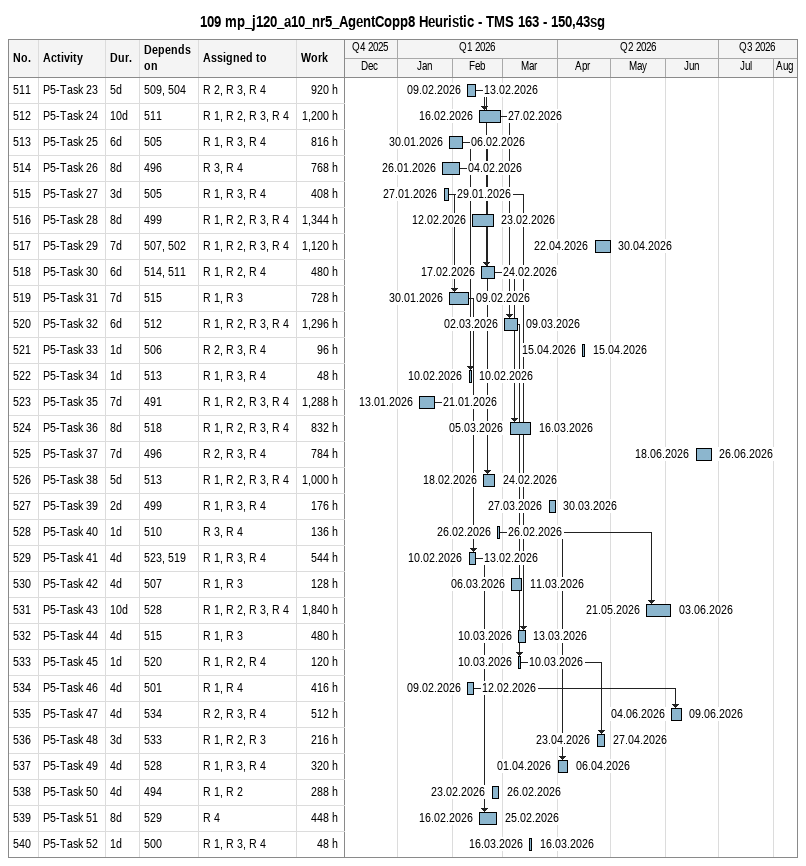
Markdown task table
109 mp_j120_a10_nr5_AgentCopp8 Heuristic - TMS 163 - 150,43sg

| ID | Task | Duration | Start | Finish | Predecessors | Resources | Work (h) |
|---|---|---|---|---|---|---|---|
| 511 | P5-Task 23 | 5d | 2026-02-09 | 2026-02-13 | 509, 504 | R 2, R 3, R 4 | 920 |
| 512 | P5-Task 24 | 10d | 2026-02-16 | 2026-02-27 | 511 | R 1, R 2, R 3, R 4 | 1200 |
| 513 | P5-Task 25 | 6d | 2026-01-30 | 2026-02-06 | 505 | R 1, R 3, R 4 | 816 |
| 514 | P5-Task 26 | 8d | 2026-01-26 | 2026-02-04 | 496 | R 3, R 4 | 768 |
| 515 | P5-Task 27 | 3d | 2026-01-27 | 2026-01-29 | 505 | R 1, R 3, R 4 | 408 |
| 516 | P5-Task 28 | 8d | 2026-02-12 | 2026-02-23 | 499 | R 1, R 2, R 3, R 4 | 1344 |
| 517 | P5-Task 29 | 7d | 2026-04-22 | 2026-04-30 | 507, 502 | R 1, R 2, R 3, R 4 | 1120 |
| 518 | P5-Task 30 | 6d | 2026-02-17 | 2026-02-24 | 514, 511 | R 1, R 2, R 4 | 480 |
| 519 | P5-Task 31 | 7d | 2026-01-30 | 2026-02-09 | 515 | R 1, R 3 | 728 |
| 520 | P5-Task 32 | 6d | 2026-03-02 | 2026-03-09 | 512 | R 1, R 2, R 3, R 4 | 1296 |
| 521 | P5-Task 33 | 1d | 2026-04-15 | 2026-04-15 | 506 | R 2, R 3, R 4 | 96 |
| 522 | P5-Task 34 | 1d | 2026-02-10 | 2026-02-10 | 513 | R 1, R 3, R 4 | 48 |
| 523 | P5-Task 35 | 7d | 2026-01-13 | 2026-01-21 | 491 | R 1, R 2, R 3, R 4 | 1288 |
| 524 | P5-Task 36 | 8d | 2026-03-05 | 2026-03-16 | 518 | R 1, R 2, R 3, R 4 | 832 |
| 525 | P5-Task 37 | 7d | 2026-06-18 | 2026-06-26 | 496 | R 2, R 3, R 4 | 784 |
| 526 | P5-Task 38 | 5d | 2026-02-18 | 2026-02-24 | 513 | R 1, R 2, R 3, R 4 | 1000 |
| 527 | P5-Task 39 | 2d | 2026-03-27 | 2026-03-30 | 499 | R 1, R 3, R 4 | 176 |
| 528 | P5-Task 40 | 1d | 2026-02-26 | 2026-02-26 | 510 | R 3, R 4 | 136 |
| 529 | P5-Task 41 | 4d | 2026-02-10 | 2026-02-13 | 523, 519 | R 1, R 3, R 4 | 544 |
| 530 | P5-Task 42 | 4d | 2026-03-06 | 2026-03-11 | 507 | R 1, R 3 | 128 |
| 531 | P5-Task 43 | 10d | 2026-05-21 | 2026-06-03 | 528 | R 1, R 2, R 3, R 4 | 1840 |
| 532 | P5-Task 44 | 4d | 2026-03-10 | 2026-03-13 | 515 | R 1, R 3 | 480 |
| 533 | P5-Task 45 | 1d | 2026-03-10 | 2026-03-10 | 520 | R 1, R 2, R 4 | 120 |
| 534 | P5-Task 46 | 4d | 2026-02-09 | 2026-02-12 | 501 | R 1, R 4 | 416 |
| 535 | P5-Task 47 | 4d | 2026-06-04 | 2026-06-09 | 534 | R 2, R 3, R 4 | 512 |
| 536 | P5-Task 48 | 3d | 2026-04-23 | 2026-04-27 | 533 | R 1, R 2, R 3 | 216 |
| 537 | P5-Task 49 | 4d | 2026-04-01 | 2026-04-06 | 528 | R 1, R 3, R 4 | 320 |
| 538 | P5-Task 50 | 4d | 2026-02-23 | 2026-02-26 | 494 | R 1, R 2 | 288 |
| 539 | P5-Task 51 | 8d | 2026-02-16 | 2026-02-25 | 529 | R 4 | 448 |
| 540 | P5-Task 52 | 1d | 2026-03-16 | 2026-03-16 | 500 | R 1, R 3, R 4 | 48 |
